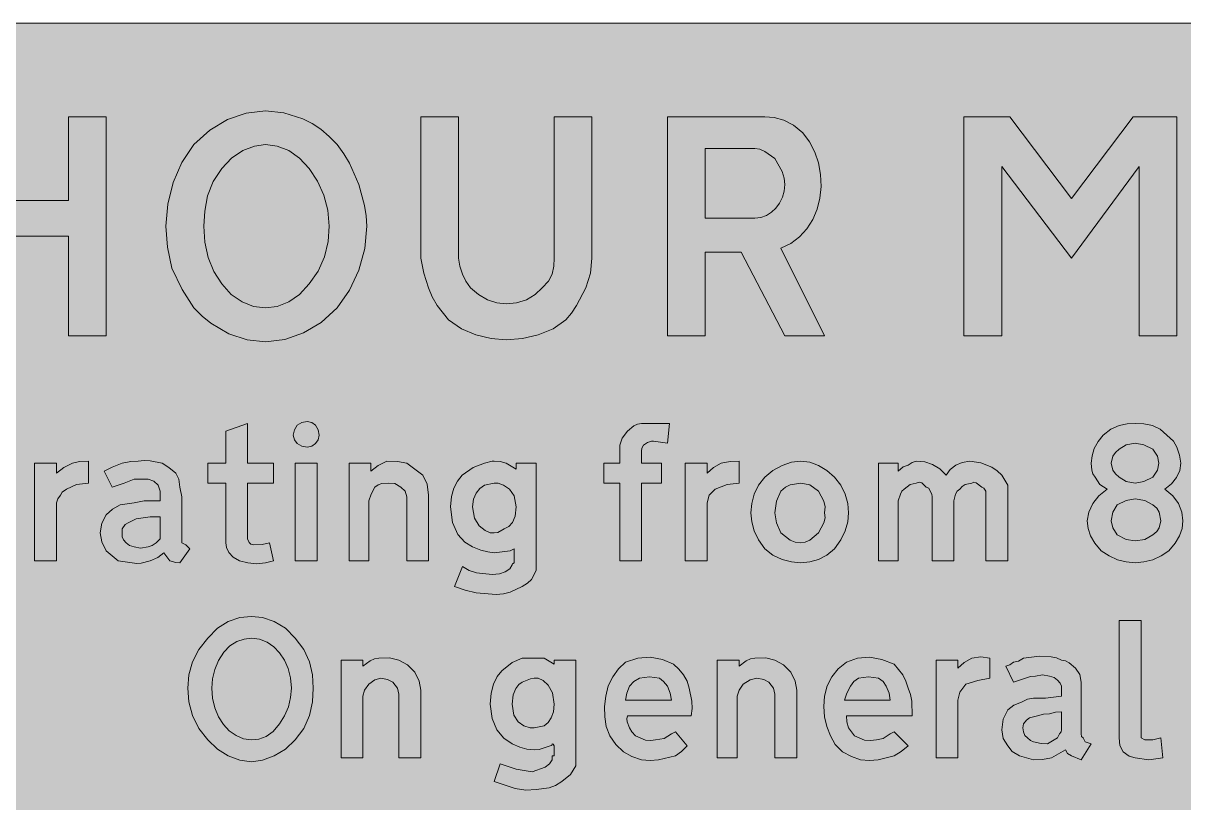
# Model space of a CAD drawing. Header units: metres. Extents: x 10 to 559, y 12 to 260.
# Drawn here: x 63 to 168, y 189.6 to 260.1 of the extents above; entities that cross this region are included whole.
import ezdxf

# ---------------------------------------------------------------- set-up
doc = ezdxf.new("R2010")
doc.units = ezdxf.units.M
for name, color, linetype, true_color in [('FILL_BLUE_0000FF', 7, 'Continuous', 0x0000ff), ('FILL_WHITE_FFFFFF', 7, 'Continuous', 0xffffff), ('STROKE_WHITE_FFFFFF', 7, 'Continuous', 0xffffff)]:
    doc.layers.add(name, color=color, linetype=linetype, true_color=true_color)

msp = doc.modelspace()

# ---------------------------------------------------------------- hatches: boundary and pattern name
at = {"layer": 'FILL_BLUE_0000FF', "true_color": 0x0000ff}
h = msp.add_hatch(color=7, dxfattribs=at)
h.dxf.hatch_style = 1
h.paths.add_polyline_path([(553.58, 259.97), (554.9, 259.58), (556.14, 258.96), (557.28, 258.12), (558.12, 256.98), (558.74, 255.73), (559.13, 254.42), (559.26, 253.08), (559.26, 19.26), (559.22, 17.91), (558.9, 16.56), (558.23, 15.32), (557.28, 14.22), (556.14, 13.27), (554.9, 12.6), (553.58, 12.19), (552.24, 12.06), (17.28, 12.06), (15.94, 12.19), (14.63, 12.6), (13.38, 13.27), (12.24, 14.22), (11.3, 15.36), (10.62, 16.6), (10.22, 17.92), (10.08, 19.26), (10.08, 253.08), (10.22, 254.41), (10.62, 255.6), (11.3, 256.93), (12.24, 258.12), (13.34, 259.06), (14.58, 259.74), (15.93, 260.05), (17.28, 260.1), (552.24, 260.1), (553.58, 259.97)])
at = {"layer": 'FILL_WHITE_FFFFFF', "true_color": 0xffffff}
h = msp.add_hatch(color=7, dxfattribs=at)
h.dxf.hatch_style = 1
h.paths.add_polyline_path([(88.34, 251.46), (89.17, 251.04), (89.97, 250.51), (90.73, 249.87), (91.44, 249.12), (92.05, 248.3), (92.57, 247.45), (93.42, 245.52), (93.92, 243.63), (94.08, 242.68), (94.14, 241.74), (93.95, 239.73), (93.4, 237.78), (92.55, 235.97), (91.44, 234.36), (90, 233.05), (88.4, 232.09), (86.71, 231.5), (84.96, 231.3), (83.31, 231.47), (81.65, 232.02), (80.02, 232.97), (79.24, 233.61), (78.48, 234.36), (77.42, 236.02), (76.5, 237.96), (76.1, 239.85), (75.96, 241.74), (76.13, 243.75), (76.61, 245.7), (77.4, 247.51), (78.48, 249.12), (79.92, 250.43), (81.52, 251.39), (83.21, 251.98), (84.96, 252.18), (86.63, 252.01), (88.34, 251.46)])
h.paths.add_polyline_path([(82.91, 248.58), (81.9, 247.9), (81, 246.96), (80.22, 245.79), (79.72, 244.48), (79.46, 243.11), (79.38, 241.74), (79.48, 240.29), (79.79, 238.93), (80.29, 237.66), (81, 236.52), (81.87, 235.57), (82.85, 234.9), (83.89, 234.49), (84.96, 234.36), (86.03, 234.49), (87.08, 234.9), (88.05, 235.57), (88.92, 236.52), (89.73, 237.69), (90.29, 238.99), (90.62, 240.37), (90.72, 241.74), (90.59, 243.19), (90.23, 244.55), (89.66, 245.82), (88.92, 246.96), (88.05, 247.9), (87.08, 248.58), (86.03, 248.98), (84.96, 249.12), (83.96, 248.98), (82.91, 248.58)], flags=16)
h = msp.add_hatch(color=7, dxfattribs=at)
h.dxf.hatch_style = 1
h.paths.add_polyline_path([(67.14, 240.84), (58.14, 240.84), (58.14, 231.84), (54.72, 231.84), (54.72, 251.64), (58.14, 251.64), (58.14, 244.08), (67.14, 244.08), (67.14, 251.64), (70.56, 251.64), (70.56, 231.84), (67.14, 231.84), (67.14, 240.84)])
h = msp.add_hatch(color=7, dxfattribs=at)
h.dxf.hatch_style = 1
h.paths.add_polyline_path([(102.42, 238.86), (102.53, 238.14), (102.78, 237.42), (103.07, 236.79), (103.5, 236.16), (104.23, 235.56), (105.05, 235.1), (105.9, 234.82), (106.74, 234.72), (107.68, 234.82), (108.56, 235.1), (109.35, 235.56), (109.98, 236.16), (110.57, 236.79), (110.88, 237.42), (111.04, 238.14), (111.06, 238.86), (111.06, 251.64), (114.48, 251.64), (114.48, 238.86), (114.35, 237.51), (113.94, 236.16), (113.11, 234.58), (112.65, 233.88), (112.14, 233.28), (110.97, 232.47), (109.64, 231.91), (108.22, 231.58), (106.74, 231.48), (105.37, 231.58), (104, 231.91), (102.69, 232.47), (101.52, 233.28), (100.49, 234.58), (100.05, 235.36), (99.72, 236.16), (99.29, 237.51), (99, 238.86), (99, 251.64), (102.42, 251.64), (102.42, 238.86)])
h = msp.add_hatch(color=7, dxfattribs=at)
h.dxf.hatch_style = 1
h.paths.add_polyline_path([(130.14, 251.64), (130.98, 251.57), (131.85, 251.32), (132.72, 250.88), (133.56, 250.2), (134.17, 249.36), (134.64, 248.44), (134.98, 247.47), (135.18, 246.42), (135.23, 245.34), (135.12, 244.29), (134.86, 243.28), (134.46, 242.35), (133.92, 241.5), (133.26, 240.78), (132.47, 240.19), (131.58, 239.76), (135.54, 231.84), (131.94, 231.84), (127.98, 239.4), (124.74, 239.4), (124.74, 231.84), (121.32, 231.84), (121.32, 251.64), (130.14, 251.64)])
h.paths.add_polyline_path([(129.77, 242.53), (130.27, 242.71), (130.73, 243), (131.13, 243.38), (131.47, 243.84), (131.72, 244.36), (131.88, 244.92), (131.94, 245.52), (131.88, 246.09), (131.69, 246.69), (131.04, 247.86), (130.14, 248.51), (129.67, 248.7), (129.24, 248.76), (124.74, 248.76), (124.74, 242.46), (129.24, 242.46), (129.77, 242.53)], flags=16)
h = msp.add_hatch(color=7, dxfattribs=at)
h.dxf.hatch_style = 1
h.paths.add_polyline_path([(148.14, 251.64), (152.28, 251.64), (157.86, 244.26), (163.44, 251.64), (167.4, 251.64), (167.4, 231.84), (163.98, 231.84), (163.98, 247.14), (157.86, 238.86), (151.56, 247.14), (151.56, 231.84), (148.14, 231.84), (148.14, 251.64)])
h = msp.add_hatch(color=7, dxfattribs=at)
h.dxf.hatch_style = 1
h.paths.add_polyline_path([(83.48, 213.14), (83.64, 213), (83.88, 212.94), (84.67, 212.96), (85.32, 213.12), (85.68, 211.5), (84.95, 211.3), (84.15, 211.23), (83.35, 211.3), (82.62, 211.5), (82.04, 211.83), (81.65, 212.24), (81.43, 212.69), (81.36, 213.12), (81.36, 218.52), (79.74, 218.52), (79.74, 220.32), (81.36, 220.32), (81.36, 223.2), (83.34, 223.92), (83.34, 220.32), (85.68, 220.32), (85.68, 218.52), (83.34, 218.52), (83.34, 213.48), (83.48, 213.14)])
h = msp.add_hatch(color=7, dxfattribs=at)
h.dxf.hatch_style = 1
h.paths.add_polyline_path([(89.73, 222.44), (89.48, 222.1), (89.14, 221.85), (88.74, 221.76), (88.24, 221.85), (87.84, 222.1), (87.58, 222.44), (87.48, 222.84), (87.58, 223.34), (87.84, 223.74), (88.24, 224), (88.74, 224.1), (89.14, 224), (89.48, 223.74), (89.73, 223.34), (89.82, 222.84), (89.73, 222.44)])
h = msp.add_hatch(color=7, dxfattribs=at)
h.dxf.hatch_style = 1
h.paths.add_polyline_path([(117, 211.5), (117, 218.52), (115.56, 218.52), (115.56, 220.32), (117, 220.32), (117, 221.94), (117.23, 222.57), (117.72, 223.2), (118.28, 223.69), (118.61, 223.86), (118.98, 223.92), (120.24, 223.92), (121.5, 223.92), (121.32, 222.12), (120.06, 222.3), (119.95, 222.3), (119.88, 222.3), (119.52, 222.19), (119.16, 221.94), (119, 221.67), (118.98, 221.4), (118.98, 220.32), (120.78, 220.32), (120.78, 218.52), (118.98, 218.52), (118.98, 211.5), (117, 211.5)])
h = msp.add_hatch(color=7, dxfattribs=at)
h.dxf.hatch_style = 1
h.paths.add_polyline_path([(167.84, 215.9), (167.94, 215.1), (167.87, 214.42), (167.65, 213.75), (167.26, 213.07), (166.68, 212.4), (165.97, 211.93), (165.22, 211.59), (164.43, 211.39), (163.62, 211.32), (162.81, 211.39), (162.02, 211.59), (161.27, 211.93), (160.56, 212.4), (159.98, 213.07), (159.59, 213.75), (159.37, 214.42), (159.3, 215.1), (159.43, 215.9), (159.8, 216.67), (160.36, 217.38), (161.1, 217.98), (160.43, 218.38), (160.02, 219.06), (159.81, 219.36), (159.71, 219.69), (159.66, 220.32), (159.73, 220.99), (159.93, 221.65), (160.27, 222.27), (160.74, 222.84), (161.44, 223.39), (162.18, 223.72), (162.92, 223.88), (163.62, 223.92), (164.42, 223.88), (165.2, 223.72), (165.9, 223.39), (166.5, 222.84), (167.09, 222.3), (167.4, 221.76), (167.65, 221.04), (167.76, 220.32), (167.66, 219.65), (167.38, 219.01), (166.92, 218.45), (166.32, 217.98), (167.03, 217.38), (167.54, 216.67), (167.84, 215.9)])
h.paths.add_polyline_path([(161.6, 215.89), (161.46, 215.1), (161.6, 214.47), (162, 213.84), (162.81, 213.43), (163.62, 213.3), (164.5, 213.43), (165.24, 213.84), (165.58, 214.14), (165.8, 214.47), (165.96, 215.1), (165.8, 215.89), (165.58, 216.24), (165.24, 216.54), (164.5, 216.94), (163.62, 217.08), (162.81, 216.94), (162, 216.54), (161.6, 215.89)], flags=16)
h.paths.add_polyline_path([(165.24, 219.06), (165.65, 219.69), (165.78, 220.32), (165.65, 220.95), (165.24, 221.58), (164.43, 221.98), (163.62, 222.12), (162.83, 221.98), (162.18, 221.58), (161.84, 221.28), (161.62, 220.95), (161.46, 220.32), (161.62, 219.69), (161.84, 219.36), (162.18, 219.06), (162.83, 218.65), (163.62, 218.52), (164.43, 218.65), (165.24, 219.06)], flags=16)
h = msp.add_hatch(color=7, dxfattribs=at)
h.dxf.hatch_style = 1
h.paths.add_polyline_path([(66.71, 219.94), (67.5, 220.32), (68.15, 220.48), (68.94, 220.5), (68.94, 218.52), (67.88, 218.38), (66.96, 217.98), (66.56, 217.71), (66.42, 217.44), (66.17, 217.08), (66.06, 216.72), (66.06, 211.5), (64.08, 211.5), (64.08, 220.32), (66.06, 220.32), (66.06, 219.42), (66.71, 219.94)])
h = msp.add_hatch(color=7, dxfattribs=at)
h.dxf.hatch_style = 1
h.paths.add_polyline_path([(70.56, 212.4), (70.16, 213.21), (70.02, 214.02), (70.16, 214.9), (70.56, 215.64), (71.12, 216.16), (71.82, 216.54), (73.08, 216.72), (73.98, 216.9), (75.42, 216.9), (75.42, 217.44), (75.42, 217.8), (75.24, 218.34), (74.86, 218.68), (74.34, 218.88), (73.08, 218.88), (72.18, 218.52), (71.1, 218.16), (70.38, 219.6), (71.1, 219.96), (72, 220.32), (72.79, 220.48), (73.44, 220.5), (73.98, 220.57), (74.52, 220.54), (75.6, 220.32), (76.23, 219.94), (76.86, 219.42), (77.11, 218.86), (77.22, 218.16), (77.38, 217.26), (77.4, 216.36), (77.4, 213.48), (77.4, 213.12), (77.76, 212.94), (78.12, 212.58), (77.22, 211.32), (76.84, 211.34), (76.32, 211.5), (75.78, 212.22), (75.22, 211.79), (74.52, 211.5), (73.71, 211.27), (73.31, 211.25), (72.9, 211.32), (71.64, 211.5), (70.56, 212.4)])
h.paths.add_polyline_path([(74.34, 212.76), (74.7, 212.87), (75.06, 213.12), (75.42, 213.48), (75.42, 214.02), (75.42, 215.46), (74.52, 215.46), (73.26, 215.28), (72.54, 214.92), (72.27, 214.78), (72, 214.38), (72, 213.66), (72.11, 213.39), (72.36, 213.12), (72.65, 212.87), (73.08, 212.76), (73.64, 212.62), (74.34, 212.76)], flags=16)
h = msp.add_hatch(color=7, dxfattribs=at)
h.dxf.hatch_style = 1
h.paths.add_polyline_path([(95.49, 218.47), (95.16, 218.37), (94.86, 218.16), (94.52, 217.53), (94.32, 216.9), (94.32, 211.5), (92.52, 211.5), (92.52, 220.32), (94.5, 220.32), (94.5, 219.6), (95.15, 220.12), (95.94, 220.5), (96.91, 220.48), (97.74, 220.32), (99.18, 219.24), (99.59, 218.41), (99.72, 217.44), (99.72, 211.5), (97.74, 211.5), (97.74, 217.26), (97.61, 217.78), (97.2, 218.16), (96.66, 218.47), (96.12, 218.52), (95.49, 218.47)])
h = msp.add_hatch(color=7, dxfattribs=at)
h.dxf.hatch_style = 1
h.paths.add_polyline_path([(103.38, 210.62), (104.06, 210.4), (105.48, 210.24), (106.12, 210.3), (106.65, 210.49), (107.05, 210.77), (107.28, 211.14), (107.3, 211.23), (107.46, 211.32), (107.46, 211.68), (107.46, 212.58), (107.1, 212.4), (105.66, 212.22), (105.08, 212.29), (104.45, 212.45), (103.68, 212.76), (102.99, 213.17), (102.35, 213.88), (101.88, 214.94), (101.7, 216.36), (101.78, 217.29), (102, 218.07), (102.34, 218.7), (102.76, 219.22), (103.75, 219.93), (104.76, 220.32), (105.48, 220.5), (105.66, 220.5), (106.2, 220.48), (106.74, 220.32), (107.64, 219.78), (107.64, 220.32), (109.44, 220.32), (109.44, 210.6), (109.01, 209.81), (108.66, 209.46), (108.18, 209.16), (107.08, 208.66), (106.48, 208.5), (105.84, 208.44), (104.02, 208.6), (103.03, 208.82), (102.06, 209.16), (102.78, 210.96), (103.38, 210.62)])
h.paths.add_polyline_path([(104.36, 218.03), (104.02, 217.62), (103.77, 217.07), (103.68, 216.36), (103.86, 215.34), (104.29, 214.65), (104.82, 214.23), (105.3, 214.02), (105.48, 214.02), (105.66, 214.02), (105.98, 214.06), (106.56, 214.38), (106.96, 214.59), (107.3, 214.96), (107.55, 215.54), (107.64, 216.36), (107.46, 217.36), (107.03, 217.98), (106.5, 218.33), (106.02, 218.52), (105.66, 218.52), (104.76, 218.34), (104.36, 218.03)], flags=16)
h = msp.add_hatch(color=7, dxfattribs=at)
h.dxf.hatch_style = 1
h.paths.add_polyline_path([(125.48, 219.94), (126.18, 220.32), (126.99, 220.48), (127.8, 220.5), (127.8, 218.52), (126.72, 218.38), (125.64, 217.98), (125.1, 217.44), (124.92, 216.72), (124.92, 211.5), (122.94, 211.5), (122.94, 220.32), (124.92, 220.32), (124.92, 219.42), (125.48, 219.94)])
h = msp.add_hatch(color=7, dxfattribs=at)
h.dxf.hatch_style = 1
h.paths.add_polyline_path([(129.17, 217.51), (129.56, 218.33), (130.14, 219.06), (130.87, 219.66), (131.69, 220.12), (132.54, 220.4), (133.38, 220.5), (134.19, 220.4), (134.98, 220.12), (135.73, 219.66), (136.44, 219.06), (137.02, 218.33), (137.41, 217.51), (137.63, 216.66), (137.7, 215.82), (137.63, 215.01), (137.41, 214.2), (137.02, 213.39), (136.44, 212.58), (135.73, 212), (134.98, 211.61), (134.19, 211.39), (133.38, 211.32), (132.54, 211.39), (131.69, 211.61), (130.87, 212), (130.14, 212.58), (129.56, 213.39), (129.17, 214.2), (128.95, 215.01), (128.88, 215.82), (128.95, 216.66), (129.17, 217.51)])
h.paths.add_polyline_path([(131.99, 218.14), (131.58, 217.8), (131.18, 216.88), (131.04, 215.82), (131.18, 214.92), (131.58, 214.02), (132.41, 213.37), (132.87, 213.18), (133.38, 213.12), (133.79, 213.18), (134.19, 213.37), (135, 214.02), (135.47, 214.92), (135.58, 215.39), (135.54, 215.82), (135.58, 216.36), (135.47, 216.88), (135, 217.8), (134.19, 218.36), (133.38, 218.52), (132.41, 218.36), (131.99, 218.14)], flags=16)
h = msp.add_hatch(color=7, dxfattribs=at)
h.dxf.hatch_style = 1
h.paths.add_polyline_path([(142.2, 219.6), (142.65, 220), (143.1, 220.14), (143.46, 220.39), (143.82, 220.5), (144.6, 220.43), (145.31, 220.21), (145.95, 219.82), (146.52, 219.24), (146.9, 219.76), (147.42, 220.14), (147.98, 220.39), (148.68, 220.5), (149.67, 220.36), (150.66, 219.96), (151.16, 219.63), (151.58, 219.22), (152.1, 218.34), (152.1, 217.98), (152.1, 211.5), (150.12, 211.5), (150.12, 217.26), (150.12, 217.8), (149.94, 218.05), (149.76, 218.16), (149.24, 218.54), (149.03, 218.59), (148.86, 218.52), (148.25, 218.38), (147.97, 218.22), (147.78, 217.98), (147.54, 217.79), (147.38, 217.51), (147.24, 216.9), (147.24, 211.5), (145.26, 211.5), (145.26, 217.26), (145.24, 217.53), (145.08, 217.8), (144.97, 218.05), (144.72, 218.16), (144.34, 218.54), (144.09, 218.59), (143.82, 218.52), (143.28, 218.38), (142.74, 217.98), (142.53, 217.79), (142.4, 217.51), (142.2, 216.9), (142.2, 211.5), (140.4, 211.5), (140.4, 220.32), (142.2, 220.32), (142.2, 219.6)])
h = msp.add_hatch(color=7, dxfattribs=at)
h.dxf.hatch_style = 1
h.paths.add_polyline_path([(89.64, 220.32), (89.64, 211.5), (87.66, 211.5), (87.66, 220.32), (89.64, 220.32)])
h = msp.add_hatch(color=7, dxfattribs=at)
h.dxf.hatch_style = 1
h.paths.add_polyline_path([(85.75, 206.01), (86.76, 205.4), (87.66, 204.48), (88.44, 203.47), (88.94, 202.36), (89.2, 201.19), (89.28, 199.98), (89.2, 198.74), (88.94, 197.5), (88.44, 196.33), (87.66, 195.3), (86.76, 194.46), (85.75, 193.84), (84.7, 193.45), (83.7, 193.32), (82.63, 193.45), (81.59, 193.84), (80.61, 194.46), (79.74, 195.3), (78.93, 196.33), (78.37, 197.5), (78.04, 198.74), (77.94, 199.98), (78.04, 201.19), (78.37, 202.36), (78.93, 203.47), (79.74, 204.48), (80.61, 205.4), (81.59, 206.01), (82.63, 206.35), (83.7, 206.46), (84.7, 206.35), (85.75, 206.01)])
h.paths.add_polyline_path([(82.37, 204.19), (81.75, 203.8), (81.18, 203.22), (80.71, 202.49), (80.37, 201.67), (80.17, 200.82), (80.1, 199.98), (80.17, 199.06), (80.38, 198.19), (80.72, 197.39), (81.16, 196.69), (81.69, 196.12), (82.3, 195.68), (82.98, 195.4), (83.7, 195.3), (84.37, 195.37), (85.03, 195.61), (85.65, 196.06), (86.22, 196.74), (86.69, 197.47), (87.03, 198.29), (87.23, 199.14), (87.3, 199.98), (87.23, 200.9), (87.02, 201.75), (86.68, 202.51), (86.24, 203.17), (85.71, 203.72), (85.1, 204.13), (84.42, 204.39), (83.7, 204.48), (83.03, 204.41), (82.37, 204.19)], flags=16)
h = msp.add_hatch(color=7, dxfattribs=at)
h.dxf.hatch_style = 1
h.paths.add_polyline_path([(162.18, 206.1), (164.16, 206.1), (164.16, 195.84), (164.16, 195.48), (164.52, 195.3), (165.24, 195.3), (165.96, 195.48), (166.14, 193.68), (164.88, 193.5), (163.62, 193.68), (163.08, 193.81), (162.54, 194.22), (162.23, 194.78), (162.18, 195.48), (162.18, 206.1)])
h = msp.add_hatch(color=7, dxfattribs=at)
h.dxf.hatch_style = 1
h.paths.add_polyline_path([(94.86, 200.74), (94.32, 200.34), (93.92, 199.8), (93.78, 199.26), (93.78, 193.68), (91.8, 193.68), (91.8, 202.5), (93.78, 202.5), (93.78, 201.96), (94.43, 202.45), (94.82, 202.62), (95.22, 202.68), (96.19, 202.72), (97.02, 202.5), (97.81, 202.09), (98.46, 201.42), (98.87, 200.61), (99, 199.8), (99, 193.68), (97.02, 193.68), (97.02, 199.44), (96.89, 199.98), (96.48, 200.52), (96.01, 200.77), (95.4, 200.88), (94.86, 200.74)])
h = msp.add_hatch(color=7, dxfattribs=at)
h.dxf.hatch_style = 1
h.paths.add_polyline_path([(109.08, 192.42), (110.25, 192.82), (110.65, 193.13), (110.88, 193.5), (110.88, 193.61), (110.88, 193.68), (110.88, 193.86), (110.99, 193.86), (111.06, 193.86), (111.06, 194.58), (111.06, 194.76), (110.97, 194.92), (110.88, 194.94), (110.86, 194.78), (110.7, 194.76), (109.71, 194.44), (109.26, 194.4), (108.61, 194.47), (107.97, 194.63), (107.28, 194.94), (106.52, 195.45), (105.89, 196.2), (105.46, 197.22), (105.3, 198.54), (105.38, 199.53), (105.6, 200.35), (105.93, 201.02), (106.34, 201.55), (107.27, 202.29), (108.18, 202.68), (109.26, 202.68), (110.16, 202.68), (111.06, 202.14), (111.06, 202.5), (113.04, 202.5), (113.04, 192.96), (112.55, 192.17), (111.78, 191.52), (111.21, 191.18), (110.61, 190.96), (109.44, 190.8), (108.5, 190.76), (107.55, 190.89), (105.66, 191.52), (106.2, 193.14), (107.64, 192.64), (109.08, 192.42)])
h.paths.add_polyline_path([(108.18, 200.52), (107.89, 200.31), (107.6, 199.93), (107.37, 199.36), (107.28, 198.54), (107.43, 197.54), (107.82, 196.92), (108.34, 196.57), (108.9, 196.38), (109.26, 196.38), (110.16, 196.56), (110.53, 196.87), (110.81, 197.28), (111, 197.83), (111.06, 198.54), (110.91, 199.56), (110.54, 200.25), (110.07, 200.67), (109.62, 200.88), (109.26, 200.88), (108.92, 200.83), (108.18, 200.52)], flags=16)
h = msp.add_hatch(color=7, dxfattribs=at)
h.dxf.hatch_style = 1
h.paths.add_polyline_path([(117.36, 194.22), (116.66, 194.87), (116.1, 195.66), (115.79, 196.5), (115.65, 197.39), (115.64, 198.32), (115.74, 199.26), (115.97, 200.17), (116.37, 200.99), (116.9, 201.72), (117.54, 202.32), (118.65, 202.7), (119.77, 202.77), (120.86, 202.57), (121.86, 202.14), (122.36, 201.7), (122.78, 201.19), (123.1, 200.62), (123.3, 199.98), (123.53, 198.79), (123.55, 198.13), (123.48, 197.46), (117.72, 197.46), (117.65, 197.19), (117.68, 196.92), (117.9, 196.38), (118.1, 196.02), (118.44, 195.66), (119.34, 195.28), (119.81, 195.23), (120.24, 195.3), (121.03, 195.43), (121.68, 195.84), (122.04, 196.02), (123.12, 194.76), (122.58, 194.24), (122.04, 193.86), (120.51, 193.48), (119.76, 193.43), (118.98, 193.5), (118.1, 193.79), (117.36, 194.22)])
h.paths.add_polyline_path([(121.57, 199.53), (121.32, 200.16), (120.96, 200.59), (120.6, 200.88), (119.7, 201.01), (118.8, 200.88), (118.28, 200.59), (117.9, 200.16), (117.65, 199.53), (117.54, 198.9), (121.68, 198.9), (121.57, 199.53)], flags=16)
h = msp.add_hatch(color=7, dxfattribs=at)
h.dxf.hatch_style = 1
h.paths.add_polyline_path([(128.79, 200.74), (128.16, 200.34), (127.82, 199.8), (127.62, 199.26), (127.62, 193.68), (125.82, 193.68), (125.82, 202.5), (127.8, 202.5), (127.8, 201.96), (128.45, 202.45), (128.84, 202.62), (129.24, 202.68), (130.21, 202.72), (131.04, 202.5), (131.83, 202.09), (132.48, 201.42), (132.89, 200.61), (133.02, 199.8), (133.02, 193.68), (131.04, 193.68), (131.04, 199.44), (130.91, 199.98), (130.5, 200.52), (130.03, 200.77), (129.42, 200.88), (128.79, 200.74)])
h = msp.add_hatch(color=7, dxfattribs=at)
h.dxf.hatch_style = 1
h.paths.add_polyline_path([(137.16, 194.22), (136.49, 194.87), (136.08, 195.66), (135.74, 196.5), (135.54, 197.39), (135.47, 198.32), (135.54, 199.26), (135.77, 200.17), (136.19, 200.99), (136.78, 201.72), (137.52, 202.32), (138.52, 202.7), (139.61, 202.77), (140.73, 202.57), (141.84, 202.14), (142.61, 201.19), (142.9, 200.62), (143.1, 199.98), (143.31, 199.41), (143.42, 198.79), (143.46, 197.46), (137.52, 197.46), (137.54, 196.92), (137.7, 196.38), (138.24, 195.66), (139.16, 195.28), (139.68, 195.23), (140.22, 195.3), (140.85, 195.43), (141.48, 195.84), (141.84, 196.02), (143.1, 194.76), (142.47, 194.24), (141.84, 193.86), (140.38, 193.48), (139.59, 193.43), (138.78, 193.5), (137.97, 193.79), (137.16, 194.22)])
h.paths.add_polyline_path([(141.37, 199.53), (141.12, 200.16), (140.83, 200.59), (140.4, 200.88), (139.5, 201.01), (138.6, 200.88), (138.17, 200.59), (137.88, 200.16), (137.54, 199.53), (137.34, 198.9), (141.48, 198.9), (141.37, 199.53)], flags=16)
h = msp.add_hatch(color=7, dxfattribs=at)
h.dxf.hatch_style = 1
h.paths.add_polyline_path([(148.16, 202.3), (148.86, 202.68), (149.67, 202.81), (150.48, 202.68), (150.48, 200.88), (149.4, 200.68), (148.32, 200.34), (147.78, 199.62), (147.6, 198.9), (147.6, 193.68), (145.62, 193.68), (145.62, 202.5), (147.6, 202.5), (147.6, 201.78), (148.16, 202.3)])
h = msp.add_hatch(color=7, dxfattribs=at)
h.dxf.hatch_style = 1
h.paths.add_polyline_path([(152.51, 194.24), (152.1, 194.76), (151.7, 195.41), (151.56, 196.2), (151.7, 197.17), (152.1, 198), (152.66, 198.43), (153.36, 198.72), (153.9, 198.97), (154.44, 199.08), (155.52, 199.08), (156.96, 199.26), (156.96, 199.62), (156.96, 200.16), (156.85, 200.43), (156.6, 200.7), (156.31, 200.95), (155.88, 201.06), (155.25, 201.19), (154.62, 201.06), (154.17, 201.04), (153.72, 200.88), (152.64, 200.52), (151.92, 201.96), (152.28, 202.07), (152.64, 202.32), (153.09, 202.43), (153.54, 202.68), (154.98, 202.86), (156.04, 202.81), (156.52, 202.71), (156.96, 202.5), (157.33, 202.44), (157.66, 202.27), (158.22, 201.78), (158.63, 201.22), (158.76, 200.52), (158.76, 198.72), (158.76, 195.84), (158.78, 195.59), (158.94, 195.48), (159.12, 195.12), (159.66, 194.94), (158.76, 193.5), (157.86, 193.86), (157.52, 194.06), (157.32, 194.4), (156.06, 193.68), (155.25, 193.52), (154.44, 193.5), (153.18, 193.86), (152.51, 194.24)])
h.paths.add_polyline_path([(155.7, 194.94), (156.6, 195.48), (156.78, 195.84), (156.94, 196.02), (156.96, 196.2), (156.96, 197.82), (156.42, 197.8), (155.88, 197.64), (155.34, 197.62), (154.8, 197.46), (154.08, 197.28), (153.81, 197.08), (153.54, 196.74), (153.47, 196.38), (153.54, 196.02), (153.65, 195.68), (153.9, 195.48), (154.17, 195.23), (154.44, 195.12), (155.14, 194.96), (155.7, 194.94)], flags=16)

# ---------------------------------------------------------------- linework, layer by layer
at = {"layer": 'FILL_BLUE_0000FF', "lineweight": 0, "true_color": 0x0000ff}
msp.add_lwpolyline([(552.24, 12.06), (17.28, 12.06), (15.94, 12.19), (14.63, 12.6), (13.38, 13.27), (12.24, 14.22), (11.3, 15.36), (10.62, 16.6), (10.22, 17.92), (10.08, 19.26), (10.08, 253.08), (10.22, 254.41), (10.62, 255.6), (11.3, 256.93), (12.24, 258.12), (13.34, 259.06), (14.58, 259.74), (15.93, 260.05), (17.28, 260.1), (552.24, 260.1)], dxfattribs=at)
at = {"layer": 'FILL_WHITE_FFFFFF', "lineweight": 0, "true_color": 0xffffff}
for points in [[(88.34, 251.46), (89.17, 251.04), (89.97, 250.51), (90.73, 249.87), (91.44, 249.12), (92.05, 248.3), (92.57, 247.45), (93.42, 245.52), (93.92, 243.63), (94.08, 242.68), (94.14, 241.74), (93.95, 239.73), (93.4, 237.78), (92.55, 235.97), (91.44, 234.36), (90, 233.05), (88.4, 232.09), (86.71, 231.5), (84.96, 231.3), (83.31, 231.47), (81.65, 232.02), (80.02, 232.97), (79.24, 233.61), (78.48, 234.36), (77.42, 236.02), (76.5, 237.96), (76.1, 239.85), (75.96, 241.74), (76.13, 243.75), (76.61, 245.7), (77.4, 247.51), (78.48, 249.12), (79.92, 250.43), (81.52, 251.39), (83.21, 251.98), (84.96, 252.18), (86.63, 252.01)], [(67.14, 240.84), (58.14, 240.84), (58.14, 231.84), (54.72, 231.84), (54.72, 251.64), (58.14, 251.64), (58.14, 244.08), (67.14, 244.08), (67.14, 251.64), (70.56, 251.64), (70.56, 231.84), (67.14, 231.84)], [(102.42, 238.86), (102.53, 238.14), (102.78, 237.42), (103.07, 236.79), (103.5, 236.16), (104.23, 235.56), (105.05, 235.1), (105.9, 234.82), (106.74, 234.72), (107.68, 234.82), (108.56, 235.1), (109.35, 235.56), (109.98, 236.16), (110.57, 236.79), (110.88, 237.42), (111.04, 238.14), (111.06, 238.86), (111.06, 251.64), (114.48, 251.64), (114.48, 238.86), (114.35, 237.51), (113.94, 236.16), (113.11, 234.58), (112.65, 233.88), (112.14, 233.28), (110.97, 232.47), (109.64, 231.91), (108.22, 231.58), (106.74, 231.48), (105.37, 231.58), (104, 231.91), (102.69, 232.47), (101.52, 233.28), (100.49, 234.58), (100.05, 235.36), (99.72, 236.16), (99.29, 237.51), (99, 238.86), (99, 251.64), (102.42, 251.64)], [(130.14, 251.64), (130.98, 251.57), (131.85, 251.32), (132.72, 250.88), (133.56, 250.2), (134.17, 249.36), (134.64, 248.44), (134.98, 247.47), (135.18, 246.42), (135.23, 245.34), (135.12, 244.29), (134.86, 243.28), (134.46, 242.35), (133.92, 241.5), (133.26, 240.78), (132.47, 240.19), (131.58, 239.76), (135.54, 231.84), (131.94, 231.84), (127.98, 239.4), (124.74, 239.4), (124.74, 231.84), (121.32, 231.84), (121.32, 251.64)], [(148.14, 251.64), (152.28, 251.64), (157.86, 244.26), (163.44, 251.64), (167.4, 251.64), (167.4, 231.84), (163.98, 231.84), (163.98, 247.14), (157.86, 238.86), (151.56, 247.14), (151.56, 231.84), (148.14, 231.84)], [(82.91, 248.58), (81.9, 247.9), (81, 246.96), (80.22, 245.79), (79.72, 244.48), (79.46, 243.11), (79.38, 241.74), (79.48, 240.29), (79.79, 238.93), (80.29, 237.66), (81, 236.52), (81.87, 235.57), (82.85, 234.9), (83.89, 234.49), (84.96, 234.36), (86.03, 234.49), (87.08, 234.9), (88.05, 235.57), (88.92, 236.52), (89.73, 237.69), (90.29, 238.99), (90.62, 240.37), (90.72, 241.74), (90.59, 243.19), (90.23, 244.55), (89.66, 245.82), (88.92, 246.96), (88.05, 247.9), (87.08, 248.58), (86.03, 248.98), (84.96, 249.12), (83.96, 248.98)], [(129.77, 242.53), (130.27, 242.71), (130.73, 243), (131.13, 243.38), (131.47, 243.84), (131.72, 244.36), (131.88, 244.92), (131.94, 245.52), (131.88, 246.09), (131.69, 246.69), (131.04, 247.86), (130.14, 248.51), (129.67, 248.7), (129.24, 248.76), (124.74, 248.76), (124.74, 242.46), (129.24, 242.46)], [(83.48, 213.14), (83.64, 213), (83.88, 212.94), (84.67, 212.96), (85.32, 213.12), (85.68, 211.5), (84.95, 211.3), (84.15, 211.23), (83.35, 211.3), (82.62, 211.5), (82.04, 211.83), (81.65, 212.24), (81.43, 212.69), (81.36, 213.12), (81.36, 218.52), (79.74, 218.52), (79.74, 220.32), (81.36, 220.32), (81.36, 223.2), (83.34, 223.92), (83.34, 220.32), (85.68, 220.32), (85.68, 218.52), (83.34, 218.52), (83.34, 213.48)], [(89.73, 222.44), (89.48, 222.1), (89.14, 221.85), (88.74, 221.76), (88.24, 221.85), (87.84, 222.1), (87.58, 222.44), (87.48, 222.84), (87.58, 223.34), (87.84, 223.74), (88.24, 224), (88.74, 224.1), (89.14, 224), (89.48, 223.74), (89.73, 223.34), (89.82, 222.84)], [(117, 211.5), (117, 218.52), (115.56, 218.52), (115.56, 220.32), (117, 220.32), (117, 221.94), (117.23, 222.57), (117.72, 223.2), (118.28, 223.69), (118.61, 223.86), (118.98, 223.92), (120.24, 223.92), (121.5, 223.92), (121.32, 222.12), (120.06, 222.3), (119.95, 222.3), (119.88, 222.3), (119.52, 222.19), (119.16, 221.94), (119, 221.67), (118.98, 221.4), (118.98, 220.32), (120.78, 220.32), (120.78, 218.52), (118.98, 218.52), (118.98, 211.5)], [(167.84, 215.9), (167.94, 215.1), (167.87, 214.42), (167.65, 213.75), (167.26, 213.07), (166.68, 212.4), (165.97, 211.93), (165.22, 211.59), (164.43, 211.39), (163.62, 211.32), (162.81, 211.39), (162.02, 211.59), (161.27, 211.93), (160.56, 212.4), (159.98, 213.07), (159.59, 213.75), (159.37, 214.42), (159.3, 215.1), (159.43, 215.9), (159.8, 216.67), (160.36, 217.38), (161.1, 217.98), (160.43, 218.38), (160.02, 219.06), (159.81, 219.36), (159.71, 219.69), (159.66, 220.32), (159.73, 220.99), (159.93, 221.65), (160.27, 222.27), (160.74, 222.84), (161.44, 223.39), (162.18, 223.72), (162.92, 223.88), (163.62, 223.92), (164.42, 223.88), (165.2, 223.72), (165.9, 223.39), (166.5, 222.84), (167.09, 222.3), (167.4, 221.76), (167.65, 221.04), (167.76, 220.32), (167.66, 219.65), (167.38, 219.01), (166.92, 218.45), (166.32, 217.98), (167.03, 217.38), (167.54, 216.67)], [(165.24, 219.06), (165.65, 219.69), (165.78, 220.32), (165.65, 220.95), (165.24, 221.58), (164.43, 221.98), (163.62, 222.12), (162.83, 221.98), (162.18, 221.58), (161.84, 221.28), (161.62, 220.95), (161.46, 220.32), (161.62, 219.69), (161.84, 219.36), (162.18, 219.06), (162.83, 218.65), (163.62, 218.52), (164.43, 218.65)], [(66.71, 219.94), (67.5, 220.32), (68.15, 220.48), (68.94, 220.5), (68.94, 218.52), (67.88, 218.38), (66.96, 217.98), (66.56, 217.71), (66.42, 217.44), (66.17, 217.08), (66.06, 216.72), (66.06, 211.5), (64.08, 211.5), (64.08, 220.32), (66.06, 220.32), (66.06, 219.42)], [(70.56, 212.4), (70.16, 213.21), (70.02, 214.02), (70.16, 214.9), (70.56, 215.64), (71.12, 216.16), (71.82, 216.54), (73.08, 216.72), (73.98, 216.9), (75.42, 216.9), (75.42, 217.44), (75.42, 217.8), (75.24, 218.34), (74.86, 218.68), (74.34, 218.88), (73.08, 218.88), (72.18, 218.52), (71.1, 218.16), (70.38, 219.6), (71.1, 219.96), (72, 220.32), (72.79, 220.48), (73.44, 220.5), (73.98, 220.57), (74.52, 220.54), (75.6, 220.32), (76.23, 219.94), (76.86, 219.42), (77.11, 218.86), (77.22, 218.16), (77.38, 217.26), (77.4, 216.36), (77.4, 213.48), (77.4, 213.12), (77.76, 212.94), (78.12, 212.58), (77.22, 211.32), (76.84, 211.34), (76.32, 211.5), (75.78, 212.22), (75.22, 211.79), (74.52, 211.5), (73.71, 211.27), (73.31, 211.25), (72.9, 211.32), (71.64, 211.5)], [(95.49, 218.47), (95.16, 218.37), (94.86, 218.16), (94.52, 217.53), (94.32, 216.9), (94.32, 211.5), (92.52, 211.5), (92.52, 220.32), (94.5, 220.32), (94.5, 219.6), (95.15, 220.12), (95.94, 220.5), (96.91, 220.48), (97.74, 220.32), (99.18, 219.24), (99.59, 218.41), (99.72, 217.44), (99.72, 211.5), (97.74, 211.5), (97.74, 217.26), (97.61, 217.78), (97.2, 218.16), (96.66, 218.47), (96.12, 218.52)], [(103.38, 210.62), (104.06, 210.4), (105.48, 210.24), (106.12, 210.3), (106.65, 210.49), (107.05, 210.77), (107.28, 211.14), (107.3, 211.23), (107.46, 211.32), (107.46, 211.68), (107.46, 212.58), (107.1, 212.4), (105.66, 212.22), (105.08, 212.29), (104.45, 212.45), (103.68, 212.76), (102.99, 213.17), (102.35, 213.88), (101.88, 214.94), (101.7, 216.36), (101.78, 217.29), (102, 218.07), (102.34, 218.7), (102.76, 219.22), (103.75, 219.93), (104.76, 220.32), (105.48, 220.5), (105.66, 220.5), (106.2, 220.48), (106.74, 220.32), (107.64, 219.78), (107.64, 220.32), (109.44, 220.32), (109.44, 210.6), (109.01, 209.81), (108.66, 209.46), (108.18, 209.16), (107.08, 208.66), (106.48, 208.5), (105.84, 208.44), (104.02, 208.6), (103.03, 208.82), (102.06, 209.16), (102.78, 210.96)], [(125.48, 219.94), (126.18, 220.32), (126.99, 220.48), (127.8, 220.5), (127.8, 218.52), (126.72, 218.38), (125.64, 217.98), (125.1, 217.44), (124.92, 216.72), (124.92, 211.5), (122.94, 211.5), (122.94, 220.32), (124.92, 220.32), (124.92, 219.42)], [(129.17, 217.51), (129.56, 218.33), (130.14, 219.06), (130.87, 219.66), (131.69, 220.12), (132.54, 220.4), (133.38, 220.5), (134.19, 220.4), (134.98, 220.12), (135.73, 219.66), (136.44, 219.06), (137.02, 218.33), (137.41, 217.51), (137.63, 216.66), (137.7, 215.82), (137.63, 215.01), (137.41, 214.2), (137.02, 213.39), (136.44, 212.58), (135.73, 212), (134.98, 211.61), (134.19, 211.39), (133.38, 211.32), (132.54, 211.39), (131.69, 211.61), (130.87, 212), (130.14, 212.58), (129.56, 213.39), (129.17, 214.2), (128.95, 215.01), (128.88, 215.82), (128.95, 216.66)], [(142.2, 219.6), (142.65, 220), (143.1, 220.14), (143.46, 220.39), (143.82, 220.5), (144.6, 220.43), (145.31, 220.21), (145.95, 219.82), (146.52, 219.24), (146.9, 219.76), (147.42, 220.14), (147.98, 220.39), (148.68, 220.5), (149.67, 220.36), (150.66, 219.96), (151.16, 219.63), (151.58, 219.22), (152.1, 218.34), (152.1, 217.98), (152.1, 211.5), (150.12, 211.5), (150.12, 217.26), (150.12, 217.8), (149.94, 218.05), (149.76, 218.16), (149.24, 218.54), (149.03, 218.59), (148.86, 218.52), (148.25, 218.38), (147.97, 218.22), (147.78, 217.98), (147.54, 217.79), (147.38, 217.51), (147.24, 216.9), (147.24, 211.5), (145.26, 211.5), (145.26, 217.26), (145.24, 217.53), (145.08, 217.8), (144.97, 218.05), (144.72, 218.16), (144.34, 218.54), (144.09, 218.59), (143.82, 218.52), (143.28, 218.38), (142.74, 217.98), (142.53, 217.79), (142.4, 217.51), (142.2, 216.9), (142.2, 211.5), (140.4, 211.5), (140.4, 220.32), (142.2, 220.32)], [(89.64, 220.32), (89.64, 211.5), (87.66, 211.5), (87.66, 220.32)], [(104.36, 218.03), (104.02, 217.62), (103.77, 217.07), (103.68, 216.36), (103.86, 215.34), (104.29, 214.65), (104.82, 214.23), (105.3, 214.02), (105.48, 214.02), (105.66, 214.02), (105.98, 214.06), (106.56, 214.38), (106.96, 214.59), (107.3, 214.96), (107.55, 215.54), (107.64, 216.36), (107.46, 217.36), (107.03, 217.98), (106.5, 218.33), (106.02, 218.52), (105.66, 218.52), (104.76, 218.34)], [(131.99, 218.14), (131.58, 217.8), (131.18, 216.88), (131.04, 215.82), (131.18, 214.92), (131.58, 214.02), (132.41, 213.37), (132.87, 213.18), (133.38, 213.12), (133.79, 213.18), (134.19, 213.37), (135, 214.02), (135.47, 214.92), (135.58, 215.39), (135.54, 215.82), (135.58, 216.36), (135.47, 216.88), (135, 217.8), (134.19, 218.36), (133.38, 218.52), (132.41, 218.36)], [(161.6, 215.89), (161.46, 215.1), (161.6, 214.47), (162, 213.84), (162.81, 213.43), (163.62, 213.3), (164.5, 213.43), (165.24, 213.84), (165.58, 214.14), (165.8, 214.47), (165.96, 215.1), (165.8, 215.89), (165.58, 216.24), (165.24, 216.54), (164.5, 216.94), (163.62, 217.08), (162.81, 216.94), (162, 216.54)], [(74.34, 212.76), (74.7, 212.87), (75.06, 213.12), (75.42, 213.48), (75.42, 214.02), (75.42, 215.46), (74.52, 215.46), (73.26, 215.28), (72.54, 214.92), (72.27, 214.78), (72, 214.38), (72, 213.66), (72.11, 213.39), (72.36, 213.12), (72.65, 212.87), (73.08, 212.76), (73.64, 212.62)], [(85.75, 206.01), (86.76, 205.4), (87.66, 204.48), (88.44, 203.47), (88.94, 202.36), (89.2, 201.19), (89.28, 199.98), (89.2, 198.74), (88.94, 197.5), (88.44, 196.33), (87.66, 195.3), (86.76, 194.46), (85.75, 193.84), (84.7, 193.45), (83.7, 193.32), (82.63, 193.45), (81.59, 193.84), (80.61, 194.46), (79.74, 195.3), (78.93, 196.33), (78.37, 197.5), (78.04, 198.74), (77.94, 199.98), (78.04, 201.19), (78.37, 202.36), (78.93, 203.47), (79.74, 204.48), (80.61, 205.4), (81.59, 206.01), (82.63, 206.35), (83.7, 206.46), (84.7, 206.35)], [(162.18, 206.1), (164.16, 206.1), (164.16, 195.84), (164.16, 195.48), (164.52, 195.3), (165.24, 195.3), (165.96, 195.48), (166.14, 193.68), (164.88, 193.5), (163.62, 193.68), (163.08, 193.81), (162.54, 194.22), (162.23, 194.78), (162.18, 195.48)], [(82.37, 204.19), (81.75, 203.8), (81.18, 203.22), (80.71, 202.49), (80.37, 201.67), (80.17, 200.82), (80.1, 199.98), (80.17, 199.06), (80.38, 198.19), (80.72, 197.39), (81.16, 196.69), (81.69, 196.12), (82.3, 195.68), (82.98, 195.4), (83.7, 195.3), (84.37, 195.37), (85.03, 195.61), (85.65, 196.06), (86.22, 196.74), (86.69, 197.47), (87.03, 198.29), (87.23, 199.14), (87.3, 199.98), (87.23, 200.9), (87.02, 201.75), (86.68, 202.51), (86.24, 203.17), (85.71, 203.72), (85.1, 204.13), (84.42, 204.39), (83.7, 204.48), (83.03, 204.41)], [(94.86, 200.74), (94.32, 200.34), (93.92, 199.8), (93.78, 199.26), (93.78, 193.68), (91.8, 193.68), (91.8, 202.5), (93.78, 202.5), (93.78, 201.96), (94.43, 202.45), (94.82, 202.62), (95.22, 202.68), (96.19, 202.72), (97.02, 202.5), (97.81, 202.09), (98.46, 201.42), (98.87, 200.61), (99, 199.8), (99, 193.68), (97.02, 193.68), (97.02, 199.44), (96.89, 199.98), (96.48, 200.52), (96.01, 200.77), (95.4, 200.88)], [(109.08, 192.42), (110.25, 192.82), (110.65, 193.13), (110.88, 193.5), (110.88, 193.61), (110.88, 193.68), (110.88, 193.86), (110.99, 193.86), (111.06, 193.86), (111.06, 194.58), (111.06, 194.76), (110.97, 194.92), (110.88, 194.94), (110.86, 194.78), (110.7, 194.76), (109.71, 194.44), (109.26, 194.4), (108.61, 194.47), (107.97, 194.63), (107.28, 194.94), (106.52, 195.45), (105.89, 196.2), (105.46, 197.22), (105.3, 198.54), (105.38, 199.53), (105.6, 200.35), (105.93, 201.02), (106.34, 201.55), (107.27, 202.29), (108.18, 202.68), (109.26, 202.68), (110.16, 202.68), (111.06, 202.14), (111.06, 202.5), (113.04, 202.5), (113.04, 192.96), (112.55, 192.17), (111.78, 191.52), (111.21, 191.18), (110.61, 190.96), (109.44, 190.8), (108.5, 190.76), (107.55, 190.89), (105.66, 191.52), (106.2, 193.14), (107.64, 192.64)], [(117.36, 194.22), (116.66, 194.87), (116.1, 195.66), (115.79, 196.5), (115.65, 197.39), (115.64, 198.32), (115.74, 199.26), (115.97, 200.17), (116.37, 200.99), (116.9, 201.72), (117.54, 202.32), (118.65, 202.7), (119.77, 202.77), (120.86, 202.57), (121.86, 202.14), (122.36, 201.7), (122.78, 201.19), (123.1, 200.62), (123.3, 199.98), (123.53, 198.79), (123.55, 198.13), (123.48, 197.46), (117.72, 197.46), (117.65, 197.19), (117.68, 196.92), (117.9, 196.38), (118.1, 196.02), (118.44, 195.66), (119.34, 195.28), (119.81, 195.23), (120.24, 195.3), (121.03, 195.43), (121.68, 195.84), (122.04, 196.02), (123.12, 194.76), (122.58, 194.24), (122.04, 193.86), (120.51, 193.48), (119.76, 193.43), (118.98, 193.5), (118.1, 193.79)], [(128.79, 200.74), (128.16, 200.34), (127.82, 199.8), (127.62, 199.26), (127.62, 193.68), (125.82, 193.68), (125.82, 202.5), (127.8, 202.5), (127.8, 201.96), (128.45, 202.45), (128.84, 202.62), (129.24, 202.68), (130.21, 202.72), (131.04, 202.5), (131.83, 202.09), (132.48, 201.42), (132.89, 200.61), (133.02, 199.8), (133.02, 193.68), (131.04, 193.68), (131.04, 199.44), (130.91, 199.98), (130.5, 200.52), (130.03, 200.77), (129.42, 200.88)], [(137.16, 194.22), (136.49, 194.87), (136.08, 195.66), (135.74, 196.5), (135.54, 197.39), (135.47, 198.32), (135.54, 199.26), (135.77, 200.17), (136.19, 200.99), (136.78, 201.72), (137.52, 202.32), (138.52, 202.7), (139.61, 202.77), (140.73, 202.57), (141.84, 202.14), (142.61, 201.19), (142.9, 200.62), (143.1, 199.98), (143.31, 199.41), (143.42, 198.79), (143.46, 197.46), (137.52, 197.46), (137.54, 196.92), (137.7, 196.38), (138.24, 195.66), (139.16, 195.28), (139.68, 195.23), (140.22, 195.3), (140.85, 195.43), (141.48, 195.84), (141.84, 196.02), (143.1, 194.76), (142.47, 194.24), (141.84, 193.86), (140.38, 193.48), (139.59, 193.43), (138.78, 193.5), (137.97, 193.79)], [(148.16, 202.3), (148.86, 202.68), (149.67, 202.81), (150.48, 202.68), (150.48, 200.88), (149.4, 200.68), (148.32, 200.34), (147.78, 199.62), (147.6, 198.9), (147.6, 193.68), (145.62, 193.68), (145.62, 202.5), (147.6, 202.5), (147.6, 201.78)], [(152.51, 194.24), (152.1, 194.76), (151.7, 195.41), (151.56, 196.2), (151.7, 197.17), (152.1, 198), (152.66, 198.43), (153.36, 198.72), (153.9, 198.97), (154.44, 199.08), (155.52, 199.08), (156.96, 199.26), (156.96, 199.62), (156.96, 200.16), (156.85, 200.43), (156.6, 200.7), (156.31, 200.95), (155.88, 201.06), (155.25, 201.19), (154.62, 201.06), (154.17, 201.04), (153.72, 200.88), (152.64, 200.52), (151.92, 201.96), (152.28, 202.07), (152.64, 202.32), (153.09, 202.43), (153.54, 202.68), (154.98, 202.86), (156.04, 202.81), (156.52, 202.71), (156.96, 202.5), (157.33, 202.44), (157.66, 202.27), (158.22, 201.78), (158.63, 201.22), (158.76, 200.52), (158.76, 198.72), (158.76, 195.84), (158.78, 195.59), (158.94, 195.48), (159.12, 195.12), (159.66, 194.94), (158.76, 193.5), (157.86, 193.86), (157.52, 194.06), (157.32, 194.4), (156.06, 193.68), (155.25, 193.52), (154.44, 193.5), (153.18, 193.86)], [(108.18, 200.52), (107.89, 200.31), (107.6, 199.93), (107.37, 199.36), (107.28, 198.54), (107.43, 197.54), (107.82, 196.92), (108.34, 196.57), (108.9, 196.38), (109.26, 196.38), (110.16, 196.56), (110.53, 196.87), (110.81, 197.28), (111, 197.83), (111.06, 198.54), (110.91, 199.56), (110.54, 200.25), (110.07, 200.67), (109.62, 200.88), (109.26, 200.88), (108.92, 200.83)], [(121.57, 199.53), (121.32, 200.16), (120.96, 200.59), (120.6, 200.88), (119.7, 201.01), (118.8, 200.88), (118.28, 200.59), (117.9, 200.16), (117.65, 199.53), (117.54, 198.9), (121.68, 198.9)], [(141.37, 199.53), (141.12, 200.16), (140.83, 200.59), (140.4, 200.88), (139.5, 201.01), (138.6, 200.88), (138.17, 200.59), (137.88, 200.16), (137.54, 199.53), (137.34, 198.9), (141.48, 198.9)], [(155.7, 194.94), (156.6, 195.48), (156.78, 195.84), (156.94, 196.02), (156.96, 196.2), (156.96, 197.82), (156.42, 197.8), (155.88, 197.64), (155.34, 197.62), (154.8, 197.46), (154.08, 197.28), (153.81, 197.08), (153.54, 196.74), (153.47, 196.38), (153.54, 196.02), (153.65, 195.68), (153.9, 195.48), (154.17, 195.23), (154.44, 195.12), (155.14, 194.96)]]:
    msp.add_lwpolyline(points, close=True, dxfattribs=at)
at = {"layer": 'STROKE_WHITE_FFFFFF', "lineweight": 0, "true_color": 0xffffff}
for points in [[(121.32, 231.84), (121.32, 251.64)], [(70.56, 231.84), (67.14, 231.84), (70.56, 231.84)]]:
    msp.add_lwpolyline(points, dxfattribs=at)

doc.saveas('drawing.dxf')
